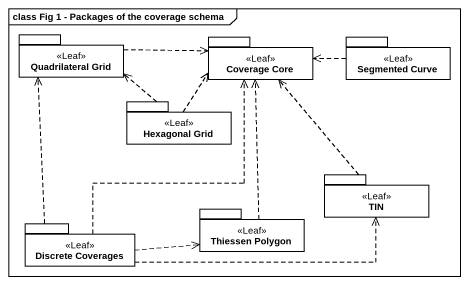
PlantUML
@startuml
mainframe class Fig 1 - Packages of the coverage schema
package "Quadrilateral Grid" as Quadrilateral_Grid <<Leaf>> {
}
package "Coverage Core" as Coverage_Core <<Leaf>> {
}
package "Segmented Curve" as Segmented_Curve <<Leaf>> {
}
package "Hexagonal Grid" as Hexagonal_Grid <<Leaf>> {
}
package TIN <<Leaf>> {
}
package "Thiessen Polygon" as Thiessen_Polygon <<Leaf>> {
}
package "Discrete Coverages" as Discrete_Coverages <<Leaf>> {
}
Quadrilateral_Grid .right.> Coverage_Core
Segmented_Curve .left.> Coverage_Core
Hexagonal_Grid .up.> Quadrilateral_Grid
Hexagonal_Grid .up.> Coverage_Core
TIN .up.> Coverage_Core
Thiessen_Polygon .up.> Coverage_Core
Discrete_Coverages .up.> Quadrilateral_Grid
Discrete_Coverages .up.> Coverage_Core
Discrete_Coverages .right.> TIN
Discrete_Coverages .right.> Thiessen_Polygon
@enduml
